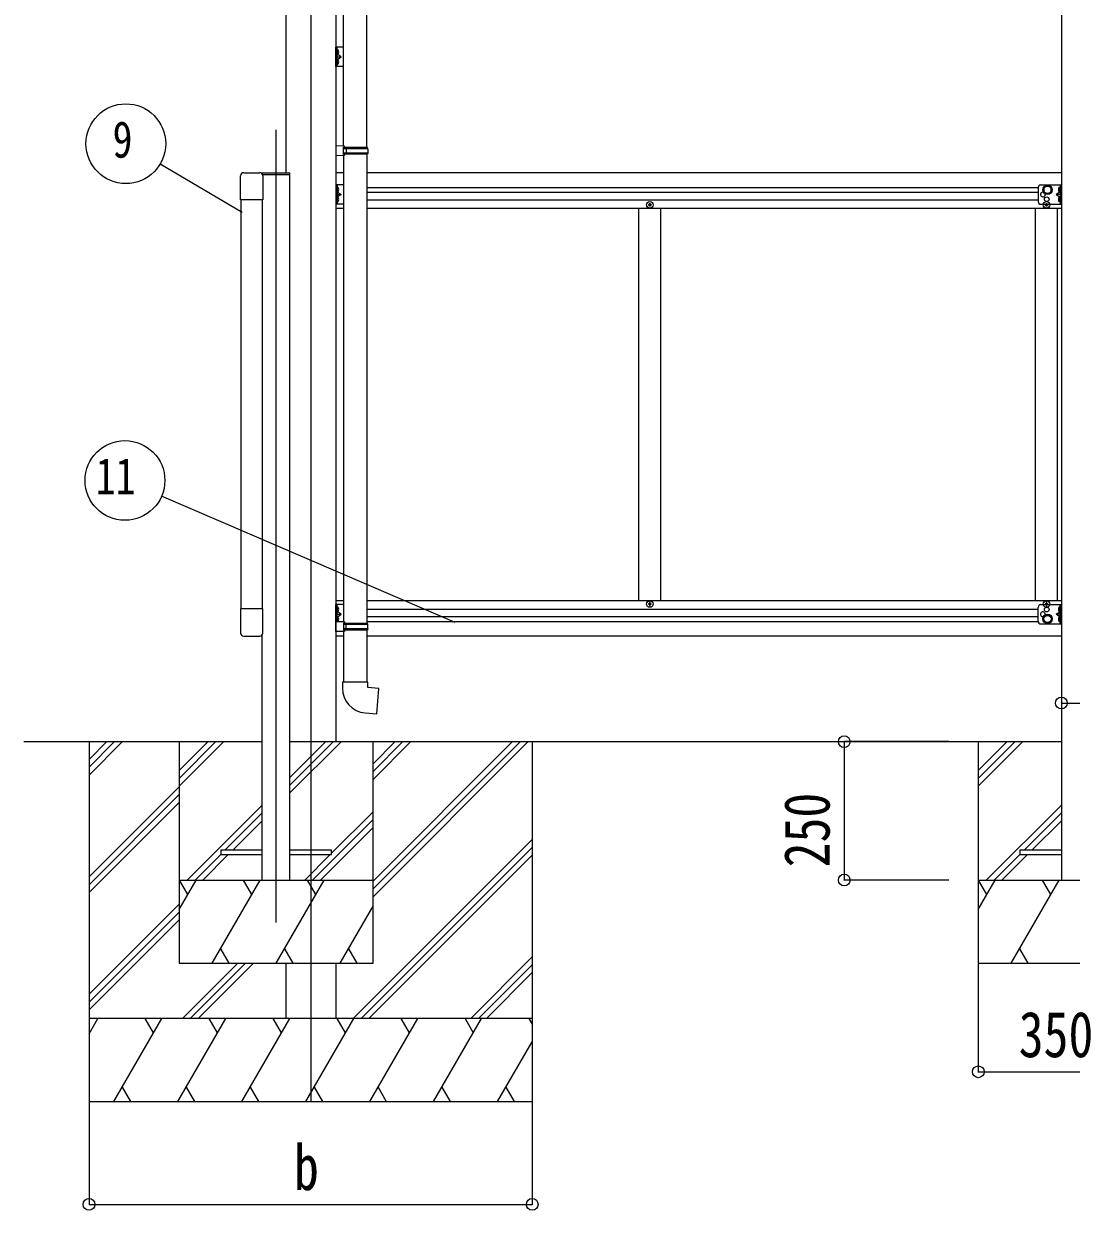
# Model space of a CAD drawing. Units: millimetres, scale not verified. Extents: x -10512 to 10512, y -7425 to 7425.
# Drawn here: x -4982 to -3092, y -4461 to -2318 of the extents above; entities that cross this region are included whole.
import ezdxf
from ezdxf.enums import TextEntityAlignment as Align

# ---------------------------------------------------------------- set-up
doc = ezdxf.new("R2010")
doc.units = ezdxf.units.MM
doc.header["$LTSCALE"] = 30
for name, color, linetype in [('0-3_YKK_12', 2, 'Continuous'), ('0-4_YKK_13', 4, 'Continuous'), ('0-5_YKK_A1', 4, 'Continuous'), ('0-6_YKK_D', 6, 'Continuous')]:
    doc.layers.add(name, color=color, linetype=linetype)
doc.styles.add('ＭＳ ゴシック', font='')
doc.styles.get('ＭＳ ゴシック').set_extended_font_data('MS Gothic')

msp = doc.modelspace()

# ---------------------------------------------------------------- linework, layer by layer
at = {"layer": '0-3_YKK_12'}
for p, q in [((-4464.45, -1090.18), (-4464.45, -4264.58)), ((-4526.95, -3941.14), (-4526.95, -2509.44))]:
    msp.add_line(p, q, dxfattribs=at)
at = {"layer": '0-4_YKK_13'}
for p, q in [((-4405.25, -2539.2), (-4405.25, -1697.07)), ((-4363.25, -2541.76), (-4363.25, -1694.51)), ((-4419.25, -2395.56), (-4419.25, -2360.56)), ((-4405.25, -2360.56), (-4419.25, -2360.56)), ((-4416.75, -2395.56), (-4416.75, -2360.56)), ((-4416.25, -2373.06), (-4416.75, -2372.97)), ((-4416.75, -2378.06), (-4409.75, -2378.06)), ((-4416.25, -2365.06), (-4415.45, -2365.2)), ((-4416.25, -2373.06), (-4415.45, -2372.92)), ((-4405.25, -2395.56), (-4419.25, -2395.56)), ((-4416.25, -2391.06), (-4416.75, -2390.97)), ((-4416.25, -2383.06), (-4415.45, -2383.2)), ((-4416.25, -2391.06), (-4415.45, -2390.92)), ((-4403.25, -2539.26), (-4419.25, -2538.79)), ((-4419.25, -2538.79), (-4419.25, -2556.73)), ((-4403.25, -2541.26), (-4405.25, -2541.26)), ((-4362.25, -2541.76), (-4405.25, -2541.76)), ((-4361.25, -2543.76), (-4405.25, -2543.76)), ((-4403.25, -2541.26), (-4403.25, -2539.26)), ((-4400.77, -2543.76), (-4400.34, -2541.76)), ((-4361.25, -2543.76), (-4362.25, -2541.76)), ((-4361.25, -2543.76), (-4361.25, -2551.76)), ((-4403.25, -2556.26), (-4419.25, -2556.73)), ((-4361.25, -2551.76), (-4405.25, -2551.76)), ((-4362.25, -2553.76), (-4405.25, -2553.76)), ((-4405.25, -2556.32), (-4405.25, -3398.45)), ((-4403.25, -2556.26), (-4403.25, -2554.26)), ((-4363.25, -2553.76), (-4363.25, -3401.01)), ((-4361.25, -2551.76), (-4362.25, -2553.76)), ((-4590.95, -2636.28), (-4590.95, -2592.58)), ((-4585.45, -2587.08), (-4556.45, -2587.08)), ((-4551.95, -2587.58), (-4501.95, -2587.58)), ((-4551.95, -2587.58), (-4551.95, -2589.42)), ((-4551.33, -2590.58), (-4501.95, -2590.58)), ((-4550.95, -2592.58), (-4550.95, -2636.28)), ((-4501.95, -2590.58), (-4501.95, -2587.58)), ((-4419.25, -2609.08), (-4419.25, -2644.08)), ((-4405.25, -2609.08), (-4419.25, -2609.08)), ((-4416.75, -2609.08), (-4416.75, -2644.08)), ((-4416.25, -2613.58), (-4416.75, -2613.67)), ((-4416.25, -2613.58), (-4415.45, -2613.72)), ((-3151.45, -2614.08), (-3151.45, -2639.08)), ((-3146.45, -2609.08), (-3109.45, -2609.08)), ((-3112.45, -2613.58), (-3113.25, -2613.72)), ((-3112.45, -2613.58), (-3111.95, -2613.67)), ((-3111.95, -2609.08), (-3111.95, -2644.08)), ((-3109.45, -2609.08), (-3109.45, -2644.08)), ((-4416.75, -2626.58), (-4409.75, -2626.58)), ((-4416.25, -2631.58), (-4416.75, -2631.67)), ((-4416.25, -2621.58), (-4415.45, -2621.44)), ((-4416.25, -2631.58), (-4415.45, -2631.72)), ((-3111.95, -2626.58), (-3118.95, -2626.58)), ((-3112.45, -2621.58), (-3113.25, -2621.44)), ((-3112.45, -2631.58), (-3113.25, -2631.72)), ((-3112.45, -2631.58), (-3111.95, -2631.67)), ((-4550.95, -2636.28), (-4590.95, -2636.28)), ((-4405.25, -2644.08), (-4419.25, -2644.08)), ((-4416.25, -2639.58), (-4415.45, -2639.44)), ((-3853.95, -2645.58), (-3854.95, -2645.58)), ((-3146.45, -2644.08), (-3109.45, -2644.08)), ((-3137.95, -2645.58), (-3138.95, -2645.58)), ((-3112.45, -2639.58), (-3113.25, -2639.44)), ((-4590.95, -3374.88), (-4590.95, -3418.58)), ((-4550.95, -3374.88), (-4590.95, -3374.88)), ((-4550.95, -3418.58), (-4550.95, -3374.88)), ((-4419.25, -3402.08), (-4419.25, -3367.08)), ((-4405.25, -3367.08), (-4419.25, -3367.08)), ((-4416.75, -3398.11), (-4416.75, -3367.08)), ((-4416.25, -3379.58), (-4416.75, -3379.49)), ((-4416.75, -3384.58), (-4409.75, -3384.58)), ((-4416.25, -3371.58), (-4415.45, -3371.72)), ((-4416.25, -3379.58), (-4415.45, -3379.44)), ((-3853.95, -3365.58), (-3854.95, -3365.58)), ((-3151.45, -3397.08), (-3151.45, -3372.08)), ((-3146.45, -3367.08), (-3109.45, -3367.08)), ((-3137.95, -3365.58), (-3138.95, -3365.58)), ((-3111.95, -3384.58), (-3118.95, -3384.58)), ((-3112.45, -3371.58), (-3113.25, -3371.72)), ((-3112.45, -3379.58), (-3113.25, -3379.44)), ((-3112.45, -3379.58), (-3111.95, -3379.49)), ((-3111.95, -3402.08), (-3111.95, -3367.08)), ((-3109.45, -3402.08), (-3109.45, -3367.08)), ((-4403.25, -3398.51), (-4419.25, -3398.04)), ((-4419.25, -3415.98), (-4419.25, -3398.04)), ((-4416.25, -3397.58), (-4416.75, -3397.49)), ((-4416.25, -3389.58), (-4415.45, -3389.72)), ((-4416.25, -3397.58), (-4415.45, -3397.44)), ((-4362.25, -3401.01), (-4405.25, -3401.01)), ((-4361.25, -3403.01), (-4405.25, -3403.01)), ((-4403.25, -3398.51), (-4403.25, -3400.51)), ((-4361.25, -3403.01), (-4362.25, -3401.01)), ((-4361.25, -3411.01), (-4361.25, -3403.01)), ((-3146.45, -3402.08), (-3109.45, -3402.08)), ((-3112.45, -3389.58), (-3113.25, -3389.72)), ((-3112.45, -3397.58), (-3113.25, -3397.44)), ((-3112.45, -3397.58), (-3111.95, -3397.49)), ((-4585.45, -3424.08), (-4556.45, -3424.08)), ((-4403.25, -3415.51), (-4419.25, -3415.98)), ((-4361.25, -3411.01), (-4405.25, -3411.01)), ((-4362.25, -3413.01), (-4405.25, -3413.01)), ((-4403.25, -3413.51), (-4405.25, -3413.51)), ((-4405.25, -3415.57), (-4405.25, -3507.01)), ((-4403.25, -3413.51), (-4403.25, -3415.51)), ((-4400.77, -3411.01), (-4400.34, -3413.01)), ((-4363.25, -3413.01), (-4363.25, -3507.01)), ((-4361.25, -3411.01), (-4362.25, -3413.01)), ((-4361.25, -3507.01), (-4407.25, -3507.01)), ((-4407.25, -3507.01), (-4407.25, -3517.93)), ((-4361.25, -3517.01), (-4361.25, -3507.01)), ((-4551.95, -3810.58), (-4626.95, -3810.58)), ((-3109.45, -3810.58), (-3184.45, -3810.58)), ((-4501.95, -3818.58), (-4426.95, -3818.58))]:
    msp.add_line(p, q, dxfattribs=at)
for points in [[(-4417.13, -2369.06), (-4416.5, -2367.87), (-4414.27, -2366.76)], [(-4417.13, -2369.06), (-4416.5, -2370.25), (-4414.27, -2371.36)], [(-4416.25, -2373.06), (-4416.25, -2365.06), (-4416.75, -2365.15), (-4416.75, -2372.97)], [(-4416.75, -2383.06), (-4409.75, -2378.06), (-4416.75, -2373.06)], [(-4417.13, -2387.06), (-4416.5, -2385.87), (-4414.27, -2384.76)], [(-4417.13, -2387.06), (-4416.5, -2388.25), (-4414.27, -2389.36)], [(-4416.25, -2391.06), (-4416.25, -2383.06), (-4416.75, -2383.15), (-4416.75, -2390.97)], [(-4403.25, -2554.26), (-4405.25, -2554.26), (-4405.25, -2541.26)], [(-4400.77, -2543.76), (-4400.77, -2551.76), (-4400.34, -2553.76)], [(-4416.25, -2613.58), (-4416.25, -2621.58), (-4416.75, -2621.49), (-4416.75, -2613.67)], [(-3112.45, -2613.58), (-3112.45, -2621.58), (-3111.95, -2621.49), (-3111.95, -2613.67)], [(-4417.13, -2617.58), (-4416.5, -2616.39), (-4414.27, -2615.28)], [(-4417.13, -2617.58), (-4416.5, -2618.77), (-4414.27, -2619.88)], [(-4417.13, -2635.58), (-4416.5, -2634.39), (-4414.27, -2633.28)], [(-4417.13, -2635.58), (-4416.5, -2636.77), (-4414.27, -2637.88)], [(-4416.75, -2621.58), (-4409.75, -2626.58), (-4416.75, -2631.58)], [(-4416.25, -2631.58), (-4416.25, -2639.58), (-4416.75, -2639.49), (-4416.75, -2631.67)], [(-3111.95, -2621.58), (-3118.95, -2626.58), (-3111.95, -2631.58)], [(-3111.57, -2617.58), (-3112.2, -2616.39), (-3114.43, -2615.28)], [(-3111.57, -2617.58), (-3112.2, -2618.77), (-3114.43, -2619.88)], [(-3111.57, -2635.58), (-3112.2, -2634.39), (-3114.43, -2633.28)], [(-3111.57, -2635.58), (-3112.2, -2636.77), (-3114.43, -2637.88)], [(-3112.45, -2631.58), (-3112.45, -2639.58), (-3111.95, -2639.49), (-3111.95, -2631.67)], [(-3854.95, -2645.58), (-3854.95, -2644.58), (-3853.95, -2644.58)], [(-3852.95, -2643.58), (-3852.95, -2642.58), (-3851.95, -2642.58), (-3851.95, -2643.58)], [(-3851.95, -2646.58), (-3851.95, -2647.58), (-3852.95, -2647.58), (-3852.95, -2646.58)], [(-3850.95, -2644.58), (-3849.95, -2644.58), (-3849.95, -2645.58), (-3850.95, -2645.58)], [(-3138.95, -2645.58), (-3138.95, -2644.58), (-3137.95, -2644.58)], [(-3136.95, -2643.58), (-3136.95, -2642.58), (-3135.95, -2642.58), (-3135.95, -2643.58)], [(-3135.95, -2646.58), (-3135.95, -2647.58), (-3136.95, -2647.58), (-3136.95, -2646.58)], [(-3134.95, -2644.58), (-3133.95, -2644.58), (-3133.95, -2645.58), (-3134.95, -2645.58)], [(-3851.95, -3364.58), (-3851.95, -3363.58), (-3852.95, -3363.58), (-3852.95, -3364.58)], [(-3135.95, -3364.58), (-3135.95, -3363.58), (-3136.95, -3363.58), (-3136.95, -3364.58)], [(-4417.13, -3375.58), (-4416.5, -3374.39), (-4414.27, -3373.28)], [(-4417.13, -3375.58), (-4416.5, -3376.77), (-4414.27, -3377.88)], [(-4416.25, -3379.58), (-4416.25, -3371.58), (-4416.75, -3371.67), (-4416.75, -3379.49)], [(-4416.75, -3389.58), (-4409.75, -3384.58), (-4416.75, -3379.58)], [(-3854.95, -3365.58), (-3854.95, -3366.58), (-3853.95, -3366.58)], [(-3852.95, -3367.58), (-3852.95, -3368.58), (-3851.95, -3368.58), (-3851.95, -3367.58)], [(-3850.95, -3366.58), (-3849.95, -3366.58), (-3849.95, -3365.58), (-3850.95, -3365.58)], [(-3138.95, -3365.58), (-3138.95, -3366.58), (-3137.95, -3366.58)], [(-3136.95, -3367.58), (-3136.95, -3368.58), (-3135.95, -3368.58), (-3135.95, -3367.58)], [(-3134.95, -3366.58), (-3133.95, -3366.58), (-3133.95, -3365.58), (-3134.95, -3365.58)], [(-3111.95, -3389.58), (-3118.95, -3384.58), (-3111.95, -3379.58)], [(-3111.57, -3375.58), (-3112.2, -3374.39), (-3114.43, -3373.28)], [(-3111.57, -3375.58), (-3112.2, -3376.77), (-3114.43, -3377.88)], [(-3112.45, -3379.58), (-3112.45, -3371.58), (-3111.95, -3371.67), (-3111.95, -3379.49)], [(-4417.13, -3393.58), (-4416.5, -3392.39), (-4414.27, -3391.28)], [(-4417.13, -3393.58), (-4416.5, -3394.77), (-4414.27, -3395.88)], [(-4416.25, -3397.58), (-4416.25, -3389.58), (-4416.75, -3389.67), (-4416.75, -3397.49)], [(-4403.25, -3400.51), (-4405.25, -3400.51), (-4405.25, -3413.51)], [(-4400.77, -3411.01), (-4400.77, -3403.01), (-4400.34, -3401.01)], [(-3111.57, -3393.58), (-3112.2, -3392.39), (-3114.43, -3391.28)], [(-3111.57, -3393.58), (-3112.2, -3394.77), (-3114.43, -3395.88)], [(-3112.45, -3397.58), (-3112.45, -3389.58), (-3111.95, -3389.67), (-3111.95, -3397.49)], [(-4366.17, -3562.76), (-4345.34, -3564.58), (-4341.33, -3518.75), (-4361.25, -3517.01)], [(-4626.95, -3810.58), (-4626.95, -3818.58), (-4551.95, -3818.58)], [(-4426.95, -3818.58), (-4426.95, -3810.58), (-4501.95, -3810.58)], [(-3184.45, -3810.58), (-3184.45, -3818.58), (-3109.45, -3818.58)]]:
    msp.add_lwpolyline(points, dxfattribs=at)
for points in [[(-3134.45, -2625.59), (-3127.95, -2621.83), (-3127.95, -2614.33), (-3134.45, -2610.57), (-3140.95, -2614.33), (-3140.95, -2621.83)], [(-3134.45, -3385.57), (-3127.95, -3389.33), (-3127.95, -3396.83), (-3134.45, -3400.59), (-3140.95, -3396.83), (-3140.95, -3389.33)]]:
    msp.add_lwpolyline(points, close=True, dxfattribs=at)
for centre, radius in [((-3134.45, -2618.08), 8.5), ((-3134.45, -2618.08), 7.5), ((-3134.45, -2618.08), 6.5), ((-3135.95, -2635.08), 4.25), ((-3852.45, -2645.08), 5.9), ((-3136.45, -2645.08), 5.9), ((-3852.45, -3366.08), 5.9), ((-3136.45, -3366.08), 5.9), ((-3134.45, -3393.08), 8.5), ((-3134.45, -3393.08), 7.5), ((-3135.95, -3376.08), 4.25), ((-3134.45, -3393.08), 6.5)]:
    msp.add_circle(centre, radius, dxfattribs=at)
for centre, radius, start, end in [((-4415.6, -2366.09), 0.9, 32.05588, 80), ((-4415.6, -2372.03), 0.9, 280, 327.94412), ((-4420.35, -2369.06), 6.5, 327.94412, 32.05588), ((-4415.6, -2384.09), 0.9, 32.05588, 80), ((-4415.6, -2390.03), 0.9, 280, 327.94412), ((-4420.35, -2387.06), 6.5, 327.94412, 32.05588), ((-4585.45, -2592.58), 5.5, 90, 180), ((-4556.45, -2592.58), 5.5, 0, 90), ((-4415.6, -2614.61), 0.9, 32.05588, 80), ((-4420.35, -2617.58), 6.5, 327.94412, 32.05588), ((-3146.45, -2614.08), 5, 90, 180), ((-3108.35, -2617.58), 6.5, 147.94412, 212.05588), ((-3113.1, -2614.61), 0.9, 100, 147.94412), ((-4415.6, -2620.55), 0.9, 280, 327.94412), ((-4415.6, -2632.61), 0.9, 32.05588, 80), ((-4420.35, -2635.58), 6.5, 327.94412, 32.05588), ((-3142.95, -2626.58), 4.25, 72.87654, 17.11996), ((-3108.35, -2635.58), 6.5, 147.94412, 212.05588), ((-3113.1, -2620.55), 0.9, 212.05588, 260), ((-3113.1, -2632.61), 0.9, 100, 147.94412), ((-4415.6, -2638.55), 0.9, 280, 327.94412), ((-3853.95, -2643.58), 1, 270, 0), ((-3853.95, -2646.58), 1, 0, 90), ((-3850.95, -2643.58), 1, 180, 270), ((-3850.95, -2646.58), 1, 90, 180), ((-3146.45, -2639.08), 5, 180, 270), ((-3137.95, -2643.58), 1, 270, 0), ((-3137.95, -2646.58), 1, 0, 90), ((-3134.95, -2643.58), 1, 180, 270), ((-3134.95, -2646.58), 1, 90, 180), ((-3113.1, -2638.55), 0.9, 212.05588, 260), ((-4415.6, -3372.61), 0.9, 32.05588, 80), ((-4415.6, -3378.55), 0.9, 280, 327.94412), ((-4420.35, -3375.58), 6.5, 327.94412, 32.05588), ((-3853.95, -3364.58), 1, 270, 0), ((-3853.95, -3367.58), 1, 0, 90), ((-3850.95, -3364.58), 1, 180, 270), ((-3850.95, -3367.58), 1, 90, 180), ((-3146.45, -3372.08), 5, 90, 180), ((-3142.95, -3384.58), 4.25, 342.88004, 287.12346), ((-3137.95, -3364.58), 1, 270, 0), ((-3137.95, -3367.58), 1, 0, 90), ((-3134.95, -3364.58), 1, 180, 270), ((-3134.95, -3367.58), 1, 90, 180), ((-3108.35, -3375.58), 6.5, 147.94412, 212.05588), ((-3113.1, -3372.61), 0.9, 100, 147.94412), ((-3113.1, -3378.55), 0.9, 212.05588, 260), ((-4415.6, -3390.61), 0.9, 32.05588, 80), ((-4415.6, -3396.55), 0.9, 280, 327.94412), ((-4420.35, -3393.58), 6.5, 327.94412, 32.05588), ((-3146.45, -3397.08), 5, 180, 270), ((-3108.35, -3393.58), 6.5, 147.94412, 212.05588), ((-3113.1, -3390.61), 0.9, 100, 147.94412), ((-3113.1, -3396.55), 0.9, 212.05588, 260), ((-4585.45, -3418.58), 5.5, 180, 270), ((-4556.45, -3418.58), 5.5, 270, 0), ((-4362.25, -3517.93), 45, 180, 265)]:
    msp.add_arc(centre, radius, start, end, dxfattribs=at)
at = {"layer": '0-5_YKK_A1'}
for p, q in [((-4509.65, -1485.58), (-4509.65, -2587.58)), ((-4419.25, -1485.58), (-4419.25, -3614.58)), ((-3109.45, -1501.58), (-3109.45, -3864.58)), ((-4501.95, -3864.58), (-4501.95, -2590.58)), ((-4405.25, -2587.58), (-4419.25, -2587.58)), ((-3109.45, -2587.58), (-4363.25, -2587.58)), ((-4363.25, -2613.58), (-3151.43, -2613.58)), ((-4363.25, -2622.58), (-3151.45, -2622.58)), ((-4589.95, -3374.88), (-4589.95, -2636.28)), ((-4551.95, -2636.28), (-4551.95, -3374.88)), ((-4405.25, -2651.58), (-4419.25, -2651.58)), ((-4363.25, -2636.08), (-3151.45, -2636.08)), ((-3109.45, -2651.58), (-4363.25, -2651.58)), ((-3872.45, -3359.58), (-3872.45, -2651.58)), ((-3832.45, -3359.58), (-3832.45, -2651.58)), ((-3156.45, -3359.58), (-3156.45, -2651.58)), ((-3116.45, -3359.58), (-3116.45, -2651.58)), ((-4419.25, -3359.58), (-4405.25, -3359.58)), ((-4363.25, -3359.58), (-3109.45, -3359.58)), ((-4363.25, -3375.08), (-3151.45, -3375.08)), ((-4363.25, -3388.58), (-3151.45, -3388.58)), ((-4363.25, -3397.58), (-3151.43, -3397.58)), ((-4551.95, -3864.58), (-4551.95, -3421.74)), ((-4419.25, -3423.58), (-4405.25, -3423.58)), ((-4363.25, -3423.58), (-3109.45, -3423.58)), ((-4982.49, -3614.58), (-4551.95, -3614.58)), ((-4864.65, -3614.58), (-4864.65, -4264.58)), ((-4864.65, -3674.91), (-4804.32, -3614.58)), ((-4864.65, -3660.77), (-4818.46, -3614.58)), ((-4864.65, -3646.63), (-4832.6, -3614.58)), ((-4701.95, -3614.58), (-4701.95, -4014.58)), ((-4701.95, -3666.93), (-4649.6, -3614.58)), ((-4701.95, -3681.07), (-4635.46, -3614.58)), ((-4701.95, -3695.21), (-4621.32, -3614.58)), ((-4501.95, -3614.58), (-3109.45, -3614.58)), ((-4501.95, -3707.34), (-4409.19, -3614.58)), ((-4501.95, -3693.2), (-4423.33, -3614.58)), ((-4501.95, -3679.06), (-4437.47, -3614.58)), ((-4351.95, -3894.84), (-4071.69, -3614.58)), ((-4351.95, -3866.56), (-4099.97, -3614.58)), ((-4351.95, -3880.7), (-4085.83, -3614.58)), ((-4351.95, -3682.71), (-4283.82, -3614.58)), ((-4351.95, -3668.57), (-4297.96, -3614.58)), ((-4351.95, -3654.43), (-4312.1, -3614.58)), ((-4351.95, -4014.58), (-4351.95, -3614.58)), ((-4064.65, -3614.58), (-4064.65, -4264.58)), ((-3259.45, -3614.58), (-3259.45, -4014.58)), ((-3259.45, -3666.93), (-3207.1, -3614.58)), ((-3259.45, -3681.07), (-3192.96, -3614.58)), ((-3259.45, -3695.21), (-3178.82, -3614.58)), ((-4864.65, -3858.76), (-4701.95, -3696.06)), ((-4864.65, -3872.9), (-4701.95, -3710.2)), ((-4864.65, -3887.04), (-4701.95, -3724.34)), ((-4687.47, -3864.58), (-4551.95, -3729.06)), ((-4619.33, -3810.58), (-4551.95, -3743.2)), ((-4426.95, -3816.19), (-4351.95, -3741.19)), ((-3244.97, -3864.58), (-3109.45, -3729.06)), ((-3176.83, -3810.58), (-3109.45, -3743.2)), ((-4605.19, -3810.58), (-4551.95, -3757.34)), ((-4461.2, -3864.58), (-4351.95, -3755.33)), ((-4447.06, -3864.58), (-4351.95, -3769.48)), ((-3162.69, -3810.58), (-3109.45, -3757.34)), ((-4387.84, -4114.58), (-4064.65, -3791.39)), ((-4373.7, -4114.58), (-4064.65, -3805.53)), ((-4673.33, -3864.58), (-4626.95, -3818.2)), ((-4659.19, -3864.58), (-4613.19, -3818.58)), ((-4475.34, -3864.58), (-4429.34, -3818.58)), ((-4359.56, -4114.58), (-4064.65, -3819.67)), ((-3230.83, -3864.58), (-3184.45, -3818.2)), ((-3216.69, -3864.58), (-3170.69, -3818.58)), ((-4701.95, -3864.58), (-4351.95, -3864.58)), ((-4701.95, -3917.7), (-4671.28, -3864.58)), ((-4686.29, -3890.56), (-4701.29, -3864.58)), ((-4642.42, -4014.58), (-4555.81, -3864.58)), ((-4570.82, -3890.56), (-4585.82, -3864.58)), ((-4526.95, -4014.58), (-4440.34, -3864.58)), ((-4455.35, -3890.56), (-4470.35, -3864.58)), ((-3259.45, -3864.58), (-2909.45, -3864.58)), ((-3259.45, -3917.7), (-3228.78, -3864.58)), ((-3243.79, -3890.56), (-3258.79, -3864.58)), ((-3199.92, -4014.58), (-3113.31, -3864.58)), ((-3128.32, -3890.56), (-3143.32, -3864.58)), ((-4864.65, -4070.89), (-4701.95, -3908.19)), ((-4411.48, -4014.58), (-4351.95, -3911.48)), ((-4864.65, -4085.03), (-4701.95, -3922.33)), ((-4864.65, -4099.17), (-4701.95, -3936.47)), ((-4627.42, -3988.6), (-4612.42, -4014.58)), ((-4511.95, -3988.6), (-4496.95, -4014.58)), ((-4396.48, -3988.6), (-4381.48, -4014.58)), ((-4175.71, -4114.58), (-4064.65, -4003.52)), ((-3184.92, -3988.6), (-3169.92, -4014.58)), ((-4701.95, -4014.58), (-4351.95, -4014.58)), ((-4696.21, -4114.58), (-4596.21, -4014.58)), ((-4682.07, -4114.58), (-4582.07, -4014.58)), ((-4667.92, -4114.58), (-4567.93, -4014.58)), ((-4509.65, -4014.58), (-4509.65, -4114.58)), ((-4419.25, -4014.58), (-4419.25, -4114.58)), ((-4161.57, -4114.58), (-4064.65, -4017.66)), ((-3259.45, -4014.58), (-2909.45, -4014.58)), ((-4147.42, -4114.58), (-4064.65, -4031.81)), ((-4064.65, -4114.58), (-4864.65, -4114.58)), ((-4864.65, -4142.08), (-4848.77, -4114.58)), ((-4819.9, -4264.58), (-4733.3, -4114.58)), ((-4748.3, -4140.56), (-4763.3, -4114.58)), ((-4704.43, -4264.58), (-4617.83, -4114.58)), ((-4632.83, -4140.56), (-4647.83, -4114.58)), ((-4588.96, -4264.58), (-4502.36, -4114.58)), ((-4517.36, -4140.56), (-4532.36, -4114.58)), ((-4473.49, -4264.58), (-4386.89, -4114.58)), ((-4401.89, -4140.56), (-4416.89, -4114.58)), ((-4358.02, -4264.58), (-4271.42, -4114.58)), ((-4286.42, -4140.56), (-4301.42, -4114.58)), ((-4242.55, -4264.58), (-4155.95, -4114.58)), ((-4185.95, -4114.58), (-4170.95, -4140.56)), ((-4070.48, -4114.58), (-4064.65, -4124.68)), ((-4127.08, -4264.58), (-4064.65, -4156.44)), ((-4804.91, -4238.6), (-4789.91, -4264.58)), ((-4689.44, -4238.6), (-4674.44, -4264.58)), ((-4573.96, -4238.6), (-4558.96, -4264.58)), ((-4458.49, -4238.6), (-4443.5, -4264.58)), ((-4343.02, -4238.6), (-4328.03, -4264.58)), ((-4227.55, -4238.6), (-4212.56, -4264.58)), ((-4112.09, -4238.6), (-4097.09, -4264.58)), ((-4864.65, -4264.58), (-4064.65, -4264.58))]:
    msp.add_line(p, q, dxfattribs=at)
at = {"layer": '0-6_YKK_D'}
for p, q in [((-4588.25, -2659.2), (-4736.19, -2571.48)), ((-4203.75, -3399.52), (-4733.67, -3171.39)), ((-3109.45, -3505.63), (-3109.45, -3545.87)), ((-3312.45, -3614.58), (-3502.42, -3614.58)), ((-3501.42, -3614.58), (-3501.42, -3864.58)), ((-3312.45, -3864.58), (-3502.42, -3864.58)), ((-3259.45, -4015.58), (-3259.45, -4211.85)), ((-3259.45, -4210.85), (-2909.45, -4210.85)), ((-4064.65, -4250.36), (-4064.65, -4451.29)), ((-4864.65, -4264.58), (-4864.65, -4451.29)), ((-4864.65, -4450.29), (-4064.65, -4450.29))]:
    msp.add_line(p, q, dxfattribs=at)
msp.add_lwpolyline([(-3109.45, -3544.87), (-3059.45, -3544.87), (-2881.62, -3544.87)], dxfattribs=at)
for centre, radius in [((-4798.12, -2534.75), 72), ((-4799.81, -3142.91), 72), ((-3109.45, -3544.87), 10.62), ((-3501.42, -3614.58), 10.62), ((-3501.42, -3864.58), 10.62), ((-3259.45, -4210.85), 10.62), ((-4864.65, -4450.29), 10.62), ((-4064.65, -4450.29), 10.62)]:
    msp.add_circle(centre, radius, dxfattribs=at)

# ---------------------------------------------------------------- texts
at = {"layer": '0-6_YKK_D', "style": 'ＭＳ ゴシック', "width": 0.8}
for s, height, p in [('9', 65.98, (-4822.12, -2579.75)), ('11', 65.98, (-4852.61, -3187.91)), ('350', 82.48, (-3186.45, -4209.18)), ('b', 82.48, (-4494.65, -4448.99))]:
    msp.add_text(s, height=height, dxfattribs=at).set_placement(p, align=Align.BOTTOM_LEFT)
msp.add_text('250', height=82.48, rotation=90, dxfattribs=at).set_placement((-3503.09, -3841.58), align=Align.BOTTOM_LEFT)

doc.saveas('drawing.dxf')
